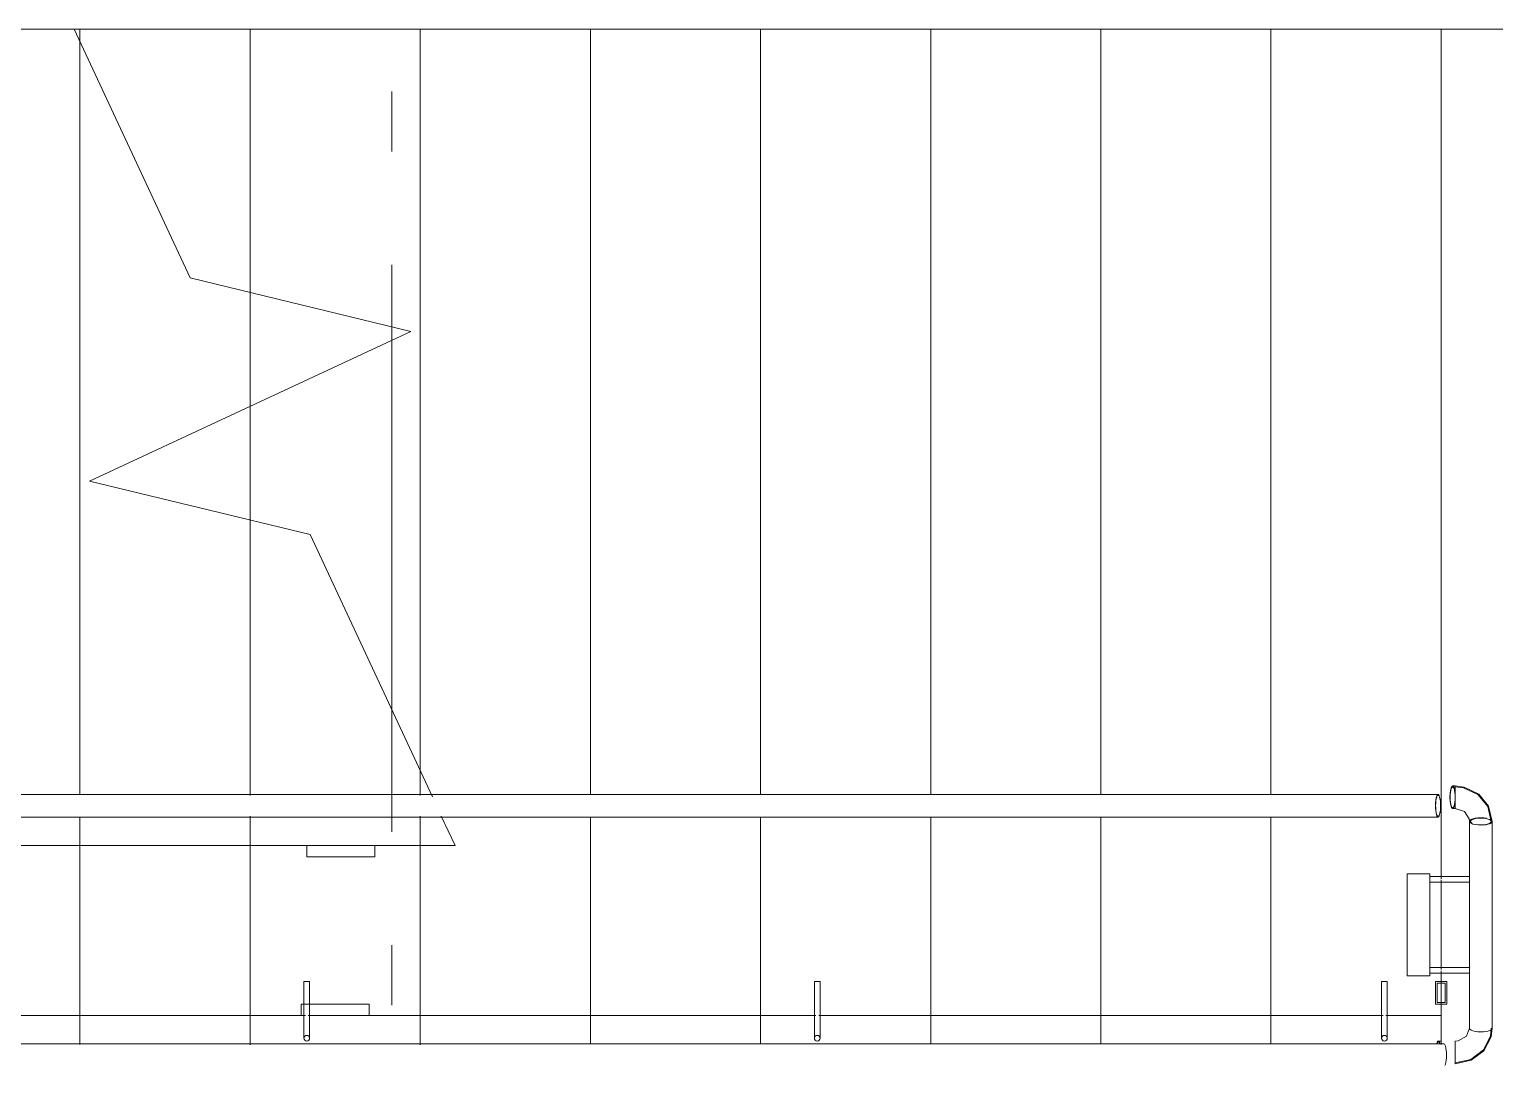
# Model space of a CAD drawing. Header units: millimetres. Extents: x -537608 to 253996, y -217170 to 186033.
# Drawn here: x -364601 to -362017, y -54587 to -52761 of the extents above; entities that cross this region are included whole.
import ezdxf

# ---------------------------------------------------------------- set-up
doc = ezdxf.new("R2010")
doc.units = ezdxf.units.MM
doc.layers.add('PDF _Геометрия', color=7, linetype='Continuous')

msp = doc.modelspace()

# ---------------------------------------------------------------- linework, layer by layer
at = {"layer": 'PDF _Геометрия', "lineweight": 9}
for p, q in [((-366046.3713, -52760.6694), (-361841.3757, -52760.6694)), ((-362093.5728, -54100.4272), (-362094.3651, -54103.3853)), ((-362092.6428, -54098.3517), (-362093.5728, -54100.4272)), ((-362091.6179, -54097.2838), (-362092.6428, -54098.3517)), ((-362091.0926, -54097.1504), (-362091.6179, -54097.2838)), ((-362086.3733, -54095.6519), (-362091.0926, -54095.6519)), ((-362090.5673, -54097.2838), (-362091.0926, -54097.1504)), ((-362089.5425, -54098.3517), (-362090.5673, -54097.2838)), ((-362088.6124, -54100.4272), (-362089.5425, -54098.3517)), ((-362087.8201, -54103.3853), (-362088.6124, -54100.4272)), ((-362070.519, -54097.5379), (-362086.3733, -54095.6519)), ((-362086.3733, -54095.695), (-362086.3733, -54095.6519)), ((-362086.3733, -54095.6519), (-362086.3733, -54096.0308)), ((-362086.3733, -54096.3323), (-362086.3733, -54095.6519)), ((-362086.3733, -54095.6519), (-362086.3733, -54096.3323)), ((-362086.3733, -54096.7198), (-362086.3733, -54095.695)), ((-362086.3733, -54096.0308), (-362086.3733, -54097.7059)), ((-362086.3733, -54098.3302), (-362086.3733, -54096.3323)), ((-362086.3733, -54096.3323), (-362086.3733, -54098.3302)), ((-362086.3733, -54098.6273), (-362086.3733, -54096.7198)), ((-362071.8624, -54098.7651), (-362086.3733, -54097.1504)), ((-362086.3733, -54097.5035), (-362086.3733, -54097.1504)), ((-362086.3733, -54097.1504), (-362086.3733, -54097.1935)), ((-362086.3733, -54097.7834), (-362086.3733, -54097.1504)), ((-362086.3733, -54097.1504), (-362086.3733, -54097.7834)), ((-362086.3733, -54097.1935), (-362086.3733, -54098.1364)), ((-362086.3733, -54099.0536), (-362086.3733, -54097.5035)), ((-362086.3733, -54097.7059), (-362086.3733, -54100.6038)), ((-362086.3733, -54099.6306), (-362086.3733, -54097.7834)), ((-362086.3733, -54097.7834), (-362086.3733, -54099.6306)), ((-362086.3733, -54098.1364), (-362086.3733, -54100.2765)), ((-362086.3733, -54101.508), (-362086.3733, -54098.3302)), ((-362086.3733, -54098.3302), (-362086.3733, -54101.508)), ((-362086.3733, -54101.3917), (-362086.3733, -54098.6273)), ((-362086.3733, -54101.7319), (-362086.3733, -54099.0536)), ((-362086.3733, -54102.5716), (-362086.3733, -54099.6306)), ((-362086.3733, -54099.6306), (-362086.3733, -54102.5716)), ((-362086.3733, -54100.2765), (-362086.3733, -54103.4672)), ((-362086.3733, -54100.6038), (-362086.3733, -54104.5264)), ((-362086.3733, -54104.8666), (-362086.3733, -54101.3917)), ((-362086.3733, -54105.6503), (-362086.3733, -54101.508)), ((-362086.3733, -54101.508), (-362086.3733, -54105.6503)), ((-362086.3733, -54105.3574), (-362086.3733, -54101.7319)), ((-362046.5609, -54110.6451), (-362071.8624, -54098.7651)), ((-362045.0883, -54109.8915), (-362070.519, -54097.5379)), ((-362116.6525, -54110.671), (-366006.0939, -54110.671)), ((-362120.8895, -54126.2411), (-362121.0187, -54130.6676)), ((-362120.5192, -54122.073), (-362120.8895, -54126.2411)), ((-362119.9164, -54118.4001), (-362120.5192, -54122.073)), ((-362119.1327, -54115.4462), (-362119.9164, -54118.4001)), ((-362117.1778, -54112.3029), (-362118.2026, -54113.3708)), ((-362116.6525, -54112.1694), (-362117.1778, -54112.3029)), ((-362116.1272, -54112.3029), (-362116.6525, -54112.1694)), ((-362115.1024, -54113.3708), (-362116.1272, -54112.3029)), ((-362114.1723, -54115.4462), (-362115.1024, -54113.3708)), ((-362113.38, -54118.4001), (-362114.1723, -54115.4462)), ((-362112.7858, -54122.073), (-362113.38, -54118.4001)), ((-362112.9581, -54118.1977), (-362112.3983, -54121.9912)), ((-362112.4069, -54126.2411), (-362112.7858, -54122.073)), ((-362112.2863, -54130.6676), (-362112.4069, -54126.2411)), ((-362112.3983, -54121.9912), (-362112.0452, -54126.2196)), ((-362112.0452, -54126.2196), (-362111.9332, -54130.6676)), ((-362095.3297, -54111.2221), (-362095.4588, -54115.6529)), ((-362095.4588, -54115.6529), (-362095.3297, -54120.0794)), ((-362094.9594, -54107.054), (-362095.3297, -54111.2221)), ((-362095.3297, -54120.0794), (-362094.9594, -54124.2475)), ((-362094.3651, -54103.3853), (-362094.9594, -54107.054)), ((-362094.9594, -54124.2475), (-362094.3651, -54127.9204)), ((-362094.3651, -54127.9204), (-362093.5728, -54130.8743)), ((-362088.6124, -54130.8743), (-362087.8201, -54127.9204)), ((-362087.2259, -54107.054), (-362087.8201, -54103.3853)), ((-362087.8201, -54127.9204), (-362087.2259, -54124.2475)), ((-362086.8556, -54111.2221), (-362087.2259, -54107.054)), ((-362087.2259, -54124.2475), (-362086.8556, -54120.0794)), ((-362086.7264, -54115.6529), (-362086.8556, -54111.2221)), ((-362086.8556, -54120.0794), (-362086.7264, -54115.6529)), ((-362086.3733, -54106.3995), (-362086.3733, -54102.5716)), ((-362086.3733, -54102.5716), (-362086.3733, -54106.3995)), ((-362086.3733, -54103.4672), (-362086.3733, -54107.4846)), ((-362086.3733, -54104.5264), (-362086.3733, -54109.207)), ((-362086.3733, -54108.884), (-362086.3733, -54104.8666)), ((-362086.3733, -54109.6892), (-362086.3733, -54105.3574)), ((-362086.3733, -54110.4729), (-362086.3733, -54105.6503)), ((-362086.3733, -54105.6503), (-362086.3733, -54110.4729)), ((-362086.3733, -54110.8647), (-362086.3733, -54106.3995)), ((-362086.3733, -54106.3995), (-362086.3733, -54110.8647)), ((-362086.3733, -54107.4846), (-362086.3733, -54112.0574)), ((-362086.3733, -54113.2416), (-362086.3733, -54108.884)), ((-362086.3733, -54109.207), (-362086.3733, -54113.5817)), ((-362086.3733, -54114.4257), (-362086.3733, -54109.6892)), ((-362086.3733, -54115.6529), (-362086.3733, -54110.4729)), ((-362086.3733, -54110.4729), (-362086.3733, -54115.6529)), ((-362086.3733, -54115.6529), (-362086.3733, -54110.8647)), ((-362086.3733, -54110.8647), (-362086.3733, -54115.6529)), ((-362086.3733, -54112.0574), (-362086.3733, -54116.8757)), ((-362086.3733, -54117.7197), (-362086.3733, -54113.2416)), ((-362086.3733, -54113.5817), (-362086.3733, -54118.0599)), ((-362086.3733, -54119.244), (-362086.3733, -54114.4257)), ((-362086.3733, -54115.6529), (-362086.3733, -54120.8286)), ((-362086.3733, -54120.8286), (-362086.3733, -54115.6529)), ((-362086.3733, -54115.6529), (-362086.3733, -54120.441)), ((-362086.3733, -54120.441), (-362086.3733, -54115.6529)), ((-362086.3733, -54116.8757), (-362086.3733, -54121.6123)), ((-362086.3733, -54122.0945), (-362086.3733, -54117.7197)), ((-362086.3733, -54118.0599), (-362086.3733, -54122.4175)), ((-362086.3733, -54123.8169), (-362086.3733, -54119.244)), ((-362086.3733, -54120.441), (-362086.3733, -54124.902)), ((-362086.3733, -54124.902), (-362086.3733, -54120.441)), ((-362086.3733, -54120.8286), (-362086.3733, -54125.6512)), ((-362086.3733, -54125.6512), (-362086.3733, -54120.8286)), ((-362086.3733, -54121.6123), (-362086.3733, -54125.944)), ((-362086.3733, -54126.775), (-362086.3733, -54122.0945)), ((-362086.3733, -54122.4175), (-362086.3733, -54126.4348)), ((-362086.3733, -54127.8386), (-362086.3733, -54123.8169)), ((-362086.3733, -54124.902), (-362086.3733, -54128.7342)), ((-362086.3733, -54128.7342), (-362086.3733, -54124.902)), ((-362086.3733, -54125.6512), (-362086.3733, -54129.7935)), ((-362086.3733, -54129.7935), (-362086.3733, -54125.6512)), ((-362086.3733, -54125.944), (-362086.3733, -54129.5696)), ((-362086.3733, -54126.4348), (-362086.3733, -54129.9098)), ((-362086.3733, -54130.6977), (-362086.3733, -54126.775)), ((-362086.3733, -54131.025), (-362086.3733, -54127.8386)), ((-362029.122, -54131.8172), (-362046.5609, -54110.6451)), ((-362027.6235, -54131.4641), (-362045.0883, -54109.8915)), ((-366006.0939, -54150.6685), (-362116.6525, -54150.6685)), ((-362121.2512, -54135.1199), (-362121.3718, -54130.6676)), ((-362120.9067, -54139.3483), (-362121.2512, -54135.1199)), ((-362121.0187, -54130.6676), (-362120.8895, -54135.0984)), ((-362120.3384, -54143.1375), (-362120.9067, -54139.3483)), ((-362120.8895, -54135.0984), (-362120.5192, -54139.2665)), ((-362120.5192, -54139.2665), (-362119.9164, -54142.9394)), ((-362119.5978, -54146.3067), (-362120.3384, -54143.1375)), ((-362119.9164, -54142.9394), (-362119.1327, -54145.8933)), ((-362118.7021, -54148.6878), (-362119.5978, -54146.3067)), ((-362117.7031, -54150.169), (-362118.7021, -54148.6878)), ((-362118.2026, -54147.9687), (-362117.1778, -54149.0366)), ((-362116.6525, -54150.6685), (-362117.7031, -54150.169)), ((-362117.1778, -54149.0366), (-362116.6525, -54149.1701)), ((-362116.6525, -54149.1701), (-362116.1272, -54149.0366)), ((-362115.6019, -54150.169), (-362116.6525, -54150.6685)), ((-362116.1272, -54149.0366), (-362115.1024, -54147.9687)), ((-362114.6029, -54148.6878), (-362115.6019, -54150.169)), ((-362115.1024, -54147.9687), (-362114.1723, -54145.8933)), ((-362114.1723, -54145.8933), (-362113.38, -54142.9394)), ((-362113.38, -54142.9394), (-362112.7858, -54139.2665)), ((-362112.3983, -54139.3483), (-362112.9581, -54143.1375)), ((-362112.7858, -54139.2665), (-362112.4069, -54135.0984)), ((-362112.4069, -54135.0984), (-362112.2863, -54130.6676)), ((-362112.0452, -54135.1199), (-362112.3983, -54139.3483)), ((-362111.9332, -54130.6676), (-362112.0452, -54135.1199)), ((-362093.5728, -54130.8743), (-362092.6428, -54132.9497)), ((-362092.6428, -54132.9497), (-362091.6179, -54134.0176)), ((-362091.6179, -54134.0176), (-362091.0926, -54134.151)), ((-362091.0926, -54134.151), (-362090.5673, -54134.0176)), ((-362091.0926, -54135.6495), (-362086.3733, -54135.6495)), ((-362090.5673, -54134.0176), (-362089.5425, -54132.9497)), ((-362089.5425, -54132.9497), (-362088.6124, -54130.8743)), ((-362086.3733, -54128.7342), (-362086.3733, -54131.6708)), ((-362086.3733, -54131.6708), (-362086.3733, -54128.7342)), ((-362086.3733, -54129.5696), (-362086.3733, -54132.2522)), ((-362086.3733, -54129.7935), (-362086.3733, -54132.9713)), ((-362086.3733, -54132.9713), (-362086.3733, -54129.7935)), ((-362086.3733, -54129.9098), (-362086.3733, -54132.6741)), ((-362086.3733, -54133.5956), (-362086.3733, -54130.6977)), ((-362086.3733, -54133.165), (-362086.3733, -54131.025)), ((-362086.3733, -54131.6708), (-362086.3733, -54133.5224)), ((-362086.3733, -54133.5224), (-362086.3733, -54131.6708)), ((-362086.3733, -54132.2522), (-362086.3733, -54133.798)), ((-362086.3733, -54132.6741), (-362086.3733, -54134.586)), ((-362086.3733, -54132.9713), (-362086.3733, -54134.9692)), ((-362086.3733, -54134.9692), (-362086.3733, -54132.9713)), ((-362086.3733, -54134.1123), (-362086.3733, -54133.165)), ((-362086.3733, -54133.5224), (-362086.3733, -54134.151)), ((-362086.3733, -54134.151), (-362086.3733, -54133.5224)), ((-362086.3733, -54135.2706), (-362086.3733, -54133.5956)), ((-362086.3733, -54133.798), (-362086.3733, -54134.151)), ((-362086.3733, -54134.151), (-362086.3733, -54134.1123)), ((-362086.3733, -54134.586), (-362086.3733, -54135.6064)), ((-362086.3733, -54134.9692), (-362086.3733, -54135.6495)), ((-362086.3733, -54135.6495), (-362086.3733, -54134.9692)), ((-362086.3733, -54135.6495), (-362086.3733, -54135.2706)), ((-362086.3733, -54135.6064), (-362086.3733, -54135.6495)), ((-362086.3733, -54135.6495), (-362070.4674, -54140.8252)), ((-362070.4674, -54140.8252), (-362061.8986, -54153.6482)), ((-362061.8986, -54153.6482), (-362061.3732, -54158.2512)), ((-362057.3946, -54155.2673), (-362054.4494, -54154.0358)), ((-362053.8465, -54153.2133), (-362057.0071, -54154.2295)), ((-362054.4494, -54154.0358), (-362050.6257, -54153.0884)), ((-362050.0487, -54152.4426), (-362053.8465, -54153.2133)), ((-362051.3749, -54152.6665), (-362046.5523, -54152.0249)), ((-362050.6257, -54153.0884), (-362046.1562, -54152.4899)), ((-362045.8289, -54151.9689), (-362050.0487, -54152.4426)), ((-362046.5523, -54152.0249), (-362041.368, -54151.8053)), ((-362046.1562, -54152.4899), (-362041.368, -54152.2876)), ((-362041.368, -54151.8053), (-362045.8289, -54151.9689)), ((-362041.368, -54151.8053), (-362036.1923, -54152.0249)), ((-362036.1923, -54152.0249), (-362041.368, -54151.8053)), ((-362041.368, -54152.2876), (-362036.5798, -54152.4899)), ((-362036.5798, -54152.4899), (-362032.1189, -54153.0884)), ((-362036.1923, -54152.0249), (-362031.3696, -54152.6665)), ((-362031.3696, -54152.6665), (-362036.1923, -54152.0249)), ((-362032.1189, -54153.0884), (-362028.2866, -54154.0358)), ((-362022.8698, -54158.2512), (-362029.122, -54131.8172)), ((-362028.2866, -54154.0358), (-362025.35, -54155.2673)), ((-362021.3714, -54158.2512), (-362027.6235, -54131.4641)), ((-362061.3732, -54158.2512), (-362060.6929, -54156.5806)), ((-362060.8737, -54156.813), (-362061.3732, -54158.2512)), ((-362061.3732, -54158.2512), (-362061.3732, -54523.1425)), ((-362061.3732, -54158.2512), (-362060.6929, -54159.9176)), ((-362060.6929, -54159.9176), (-362061.3732, -54158.2512)), ((-362059.3925, -54155.4524), (-362060.8737, -54156.813)), ((-362060.6929, -54156.5806), (-362058.6949, -54155.0261)), ((-362060.6929, -54159.9176), (-362058.6949, -54161.472)), ((-362058.6949, -54161.472), (-362060.6929, -54159.9176)), ((-362059.8748, -54158.2512), (-362059.2375, -54156.7054)), ((-362059.2375, -54159.7928), (-362059.8748, -54158.2512)), ((-362057.0071, -54154.2295), (-362059.3925, -54155.4524)), ((-362059.2375, -54156.7054), (-362057.3946, -54155.2673)), ((-362057.3946, -54161.231), (-362059.2375, -54159.7928)), ((-362058.6949, -54161.472), (-362055.5172, -54162.8069)), ((-362055.5172, -54162.8069), (-362058.6949, -54161.472)), ((-362055.5172, -54162.8069), (-362051.3749, -54163.8317)), ((-362051.3749, -54163.8317), (-362055.5172, -54162.8069)), ((-362051.3749, -54163.8317), (-362046.5523, -54164.4776)), ((-362046.5523, -54164.4776), (-362051.3749, -54163.8317)), ((-362046.1562, -54164.0082), (-362050.6257, -54163.414)), ((-362050.6257, -54163.414), (-362046.1562, -54164.0082)), ((-362046.5523, -54164.4776), (-362041.368, -54164.6972)), ((-362041.368, -54164.6972), (-362046.5523, -54164.4776)), ((-362041.368, -54164.2106), (-362046.1562, -54164.0082)), ((-362046.1562, -54164.0082), (-362041.368, -54164.2106)), ((-362036.5798, -54164.0082), (-362041.368, -54164.2106)), ((-362041.368, -54164.2106), (-362036.5798, -54164.0082)), ((-362041.368, -54164.6972), (-362036.9157, -54164.5335)), ((-362036.9157, -54164.5335), (-362032.6959, -54164.0556)), ((-362032.1189, -54163.414), (-362036.5798, -54164.0082)), ((-362036.5798, -54164.0082), (-362032.1189, -54163.414)), ((-362032.6959, -54164.0556), (-362028.8981, -54163.2891)), ((-362028.2866, -54162.4667), (-362032.1189, -54163.414)), ((-362032.1189, -54163.414), (-362028.2866, -54162.4667)), ((-362028.8981, -54163.2891), (-362025.7375, -54162.2686)), ((-362025.35, -54161.231), (-362028.2866, -54162.4667)), ((-362028.2866, -54162.4667), (-362025.35, -54161.231)), ((-362025.7375, -54162.2686), (-362023.3521, -54161.0458)), ((-362025.35, -54155.2673), (-362023.4985, -54156.7054)), ((-362023.4985, -54159.7928), (-362025.35, -54161.231)), ((-362025.35, -54161.231), (-362023.4985, -54159.7928)), ((-362022.0517, -54156.5806), (-362024.0497, -54155.0261)), ((-362024.0497, -54155.0261), (-362022.0517, -54156.5806)), ((-362023.4985, -54156.7054), (-362022.8698, -54158.2512)), ((-362022.8698, -54158.2512), (-362023.4985, -54159.7928)), ((-362023.4985, -54159.7928), (-362022.8698, -54158.2512)), ((-362023.3521, -54161.0458), (-362021.8709, -54159.6851)), ((-362021.3714, -54158.2512), (-362022.0517, -54156.5806)), ((-362022.0517, -54156.5806), (-362021.3714, -54158.2512)), ((-362021.8709, -54159.6851), (-362021.3714, -54158.2512)), ((-362021.3714, -54523.1425), (-362021.3714, -54158.2512)), ((-364111.3734, -54200.6688), (-364111.3734, -54220.6697)), ((-363991.3763, -54220.6697), (-363991.3763, -54200.6688)), ((-364111.3734, -54220.6697), (-363991.3763, -54220.6697)), ((-362171.372, -54430.6947), (-362171.372, -54250.6948)), ((-362171.372, -54250.6948), (-362131.3701, -54250.6948)), ((-362131.3701, -54250.6948), (-362131.3701, -54430.6947)), ((-362066.3681, -54255.694), (-362131.3701, -54255.694)), ((-362062.243, -54255.694), (-362066.3681, -54255.694)), ((-362131.3701, -54265.6965), (-362066.3681, -54265.6965)), ((-362066.3681, -54265.6965), (-362062.8372, -54265.6965)), ((-362062.8372, -54265.6965), (-362062.243, -54265.6965)), ((-362131.3701, -54430.6947), (-362171.372, -54430.6947)), ((-362066.3681, -54415.6972), (-362131.3701, -54415.6972)), ((-362131.3701, -54425.6956), (-362066.3681, -54425.6956)), ((-362062.243, -54415.6972), (-362066.3681, -54415.6972)), ((-362066.3681, -54425.6956), (-362062.8372, -54425.6956)), ((-362062.8372, -54425.6956), (-362062.243, -54425.6956)), ((-364116.3683, -54515.6675), (-364116.3683, -54440.6715)), ((-364116.3683, -54440.6715), (-364116.3683, -54515.6675)), ((-364116.2046, -54440.6715), (-364116.3683, -54440.6715)), ((-364116.3683, -54440.6715), (-364116.2046, -54440.6715)), ((-364116.2046, -54440.6715), (-364116.3683, -54440.6715)), ((-364116.3683, -54440.6715), (-364116.2046, -54440.6715)), ((-364115.7051, -54440.6715), (-364116.2046, -54440.6715)), ((-364116.2046, -54440.6715), (-364115.7051, -54440.6715)), ((-364115.7051, -54440.6715), (-364116.2046, -54440.6715)), ((-364116.2046, -54440.6715), (-364115.7051, -54440.6715)), ((-364114.9043, -54440.6715), (-364115.7051, -54440.6715)), ((-364115.7051, -54440.6715), (-364114.9043, -54440.6715)), ((-364114.9043, -54440.6715), (-364115.7051, -54440.6715)), ((-364115.7051, -54440.6715), (-364114.9043, -54440.6715)), ((-364114.9043, -54440.6715), (-364113.8708, -54440.6715)), ((-364113.8708, -54440.6715), (-364112.6651, -54440.6715)), ((-364112.6651, -54440.6715), (-364111.3734, -54440.6715)), ((-364111.3734, -54440.6715), (-364110.0816, -54440.6715)), ((-364110.0816, -54440.6715), (-364108.8759, -54440.6715)), ((-364108.8759, -54440.6715), (-364107.8339, -54440.6715)), ((-364107.8339, -54440.6715), (-364107.0417, -54440.6715)), ((-364107.0417, -54440.6715), (-364107.8339, -54440.6715)), ((-364107.8339, -54440.6715), (-364107.0417, -54440.6715)), ((-364107.0417, -54440.6715), (-364107.8339, -54440.6715)), ((-364107.0417, -54440.6715), (-364106.5421, -54440.6715)), ((-364106.5421, -54440.6715), (-364107.0417, -54440.6715)), ((-364107.0417, -54440.6715), (-364106.5421, -54440.6715)), ((-364106.5421, -54440.6715), (-364107.0417, -54440.6715)), ((-364106.5421, -54440.6715), (-364106.3699, -54440.6715)), ((-364106.3699, -54440.6715), (-364106.5421, -54440.6715)), ((-364106.5421, -54440.6715), (-364106.3699, -54440.6715)), ((-364106.3699, -54440.6715), (-364106.5421, -54440.6715)), ((-364106.3699, -54515.6675), (-364106.3699, -54440.6715)), ((-364106.3699, -54440.6715), (-364106.3699, -54515.6675)), ((-363216.3731, -54515.6675), (-363216.3731, -54440.6715)), ((-363216.3731, -54440.6715), (-363216.3731, -54515.6675)), ((-363216.2008, -54440.6715), (-363216.3731, -54440.6715)), ((-363216.3731, -54440.6715), (-363216.2008, -54440.6715)), ((-363216.2008, -54440.6715), (-363216.3731, -54440.6715)), ((-363216.3731, -54440.6715), (-363216.2008, -54440.6715)), ((-363215.7013, -54440.6715), (-363216.2008, -54440.6715)), ((-363216.2008, -54440.6715), (-363215.7013, -54440.6715)), ((-363215.7013, -54440.6715), (-363216.2008, -54440.6715)), ((-363216.2008, -54440.6715), (-363215.7013, -54440.6715)), ((-363214.909, -54440.6715), (-363215.7013, -54440.6715)), ((-363215.7013, -54440.6715), (-363214.909, -54440.6715)), ((-363214.909, -54440.6715), (-363215.7013, -54440.6715)), ((-363215.7013, -54440.6715), (-363214.909, -54440.6715)), ((-363214.909, -54440.6715), (-363213.8756, -54440.6715)), ((-363213.8756, -54440.6715), (-363212.6699, -54440.6715)), ((-363212.6699, -54440.6715), (-363211.3696, -54440.6715)), ((-363211.3696, -54440.6715), (-363210.0778, -54440.6715)), ((-363210.0778, -54440.6715), (-363208.8721, -54440.6715)), ((-363208.8721, -54440.6715), (-363207.8387, -54440.6715)), ((-363207.8387, -54440.6715), (-363207.0464, -54440.6715)), ((-363207.0464, -54440.6715), (-363207.8387, -54440.6715)), ((-363207.8387, -54440.6715), (-363207.0464, -54440.6715)), ((-363207.0464, -54440.6715), (-363207.8387, -54440.6715)), ((-363207.0464, -54440.6715), (-363206.5469, -54440.6715)), ((-363206.5469, -54440.6715), (-363207.0464, -54440.6715)), ((-363207.0464, -54440.6715), (-363206.5469, -54440.6715)), ((-363206.5469, -54440.6715), (-363207.0464, -54440.6715)), ((-363206.5469, -54440.6715), (-363206.3747, -54440.6715)), ((-363206.3747, -54440.6715), (-363206.5469, -54440.6715)), ((-363206.5469, -54440.6715), (-363206.3747, -54440.6715)), ((-363206.3747, -54440.6715), (-363206.5469, -54440.6715)), ((-363206.3747, -54515.6675), (-363206.3747, -54440.6715)), ((-363206.3747, -54440.6715), (-363206.3747, -54515.6675)), ((-362216.3688, -54440.6715), (-362216.3688, -54515.6675)), ((-362216.2051, -54440.6715), (-362216.3688, -54440.6715)), ((-362216.3688, -54440.6715), (-362216.2051, -54440.6715)), ((-362215.7056, -54440.6715), (-362216.2051, -54440.6715)), ((-362216.2051, -54440.6715), (-362215.7056, -54440.6715)), ((-362214.9047, -54440.6715), (-362215.7056, -54440.6715)), ((-362215.7056, -54440.6715), (-362214.9047, -54440.6715)), ((-362214.9047, -54440.6715), (-362213.8713, -54440.6715)), ((-362213.8713, -54440.6715), (-362212.6657, -54440.6715)), ((-362212.6657, -54440.6715), (-362211.3739, -54440.6715)), ((-362211.3739, -54440.6715), (-362210.0822, -54440.6715)), ((-362210.0822, -54440.6715), (-362208.8679, -54440.6715)), ((-362208.8679, -54440.6715), (-362207.8344, -54440.6715)), ((-362207.8344, -54440.6715), (-362207.0422, -54440.6715)), ((-362207.0422, -54440.6715), (-362207.8344, -54440.6715)), ((-362207.0422, -54440.6715), (-362206.5427, -54440.6715)), ((-362206.5427, -54440.6715), (-362207.0422, -54440.6715)), ((-362206.5427, -54440.6715), (-362206.3704, -54440.6715)), ((-362206.3704, -54440.6715), (-362206.5427, -54440.6715)), ((-362206.3704, -54515.6675), (-362206.3704, -54440.6715)), ((-362121.3718, -54440.6715), (-362116.6525, -54440.6715)), ((-364001.3747, -54480.6691), (-364121.3718, -54480.6691)), ((-364121.3718, -54480.6691), (-364121.3718, -54500.67)), ((-364001.3747, -54500.67), (-364001.3747, -54480.6691)), ((-362116.6525, -54480.6691), (-362121.3718, -54480.6691)), ((-364116.3683, -54515.6675), (-364116.3683, -54519.2026)), ((-364116.3683, -54519.2026), (-364116.3683, -54515.6675)), ((-364106.3699, -54532.0515), (-364106.3699, -54515.6675)), ((-364106.3699, -54515.6675), (-364106.3699, -54532.0515)), ((-363216.3731, -54515.6675), (-363216.3731, -54519.2026)), ((-363216.3731, -54519.2026), (-363216.3731, -54515.6675)), ((-363206.3747, -54532.0515), (-363206.3747, -54515.6675)), ((-363206.3747, -54515.6675), (-363206.3747, -54532.0515)), ((-362216.3688, -54515.6675), (-362216.3688, -54519.2026)), ((-362206.3704, -54532.0515), (-362206.3704, -54515.6675)), ((-364116.3683, -54519.2026), (-364116.3683, -54534.5576)), ((-364116.3683, -54534.5576), (-364116.3683, -54519.2026)), ((-364116.3683, -54534.5576), (-364116.3683, -54540.6676)), ((-364116.3683, -54540.6676), (-364116.3683, -54534.5576)), ((-364106.3699, -54540.4178), (-364106.3699, -54532.0515)), ((-364106.3699, -54532.0515), (-364106.3699, -54540.4178)), ((-364106.3699, -54540.6676), (-364106.3699, -54540.4178)), ((-364106.3699, -54540.4178), (-364106.3699, -54540.6676)), ((-363216.3731, -54519.2026), (-363216.3731, -54534.5576)), ((-363216.3731, -54534.5576), (-363216.3731, -54519.2026)), ((-363216.3731, -54534.5576), (-363216.3731, -54540.6676)), ((-363216.3731, -54540.6676), (-363216.3731, -54534.5576)), ((-363206.3747, -54540.4178), (-363206.3747, -54532.0515)), ((-363206.3747, -54532.0515), (-363206.3747, -54540.4178)), ((-363206.3747, -54540.6676), (-363206.3747, -54540.4178)), ((-363206.3747, -54540.4178), (-363206.3747, -54540.6676)), ((-362216.3688, -54519.2026), (-362216.3688, -54534.5576)), ((-362216.3688, -54534.5576), (-362216.3688, -54540.6676)), ((-362206.3704, -54540.4178), (-362206.3704, -54532.0515)), ((-362206.3704, -54540.6676), (-362206.3704, -54540.4178)), ((-362066.8676, -54537.2617), (-362081.1116, -54545.2319)), ((-362061.3732, -54523.1425), (-362066.8676, -54537.2617)), ((-362061.3732, -54523.1425), (-362060.6929, -54524.809)), ((-362060.6929, -54524.809), (-362061.3732, -54523.1425)), ((-362060.6929, -54524.809), (-362058.6949, -54526.3634)), ((-362058.6949, -54526.3634), (-362060.6929, -54524.809)), ((-362058.6949, -54526.3634), (-362055.5172, -54527.6982)), ((-362055.5172, -54527.6982), (-362058.6949, -54526.3634)), ((-362055.5172, -54527.6982), (-362051.3749, -54528.723)), ((-362051.3749, -54528.723), (-362055.5172, -54527.6982)), ((-362051.3749, -54528.723), (-362046.5523, -54529.3646)), ((-362046.5523, -54529.3646), (-362051.3749, -54528.723)), ((-362046.5523, -54529.3646), (-362041.368, -54529.5842)), ((-362041.368, -54529.5842), (-362046.5523, -54529.3646)), ((-362041.368, -54529.5842), (-362036.9157, -54529.4249)), ((-362036.9157, -54529.4249), (-362032.6959, -54528.9469)), ((-362036.8468, -54561.3834), (-362024.5491, -54537.0808)), ((-362036.0976, -54562.8301), (-362023.3263, -54538.3812)), ((-362032.6959, -54528.9469), (-362028.8981, -54528.1805)), ((-362028.8981, -54528.1805), (-362025.7375, -54527.16)), ((-362025.7375, -54527.16), (-362023.3521, -54525.9371)), ((-362024.5491, -54537.0808), (-362022.8698, -54523.1425)), ((-362023.3521, -54525.9371), (-362021.8709, -54524.5764)), ((-362023.3263, -54538.3812), (-362021.3714, -54523.1425)), ((-362021.8709, -54524.5764), (-362021.3714, -54523.1425)), ((-362106.6542, -54550.6702), (-365996.0955, -54550.6702)), ((-362118.151, -54547.7207), (-362119.0466, -54550.1019)), ((-362118.5815, -54550.5152), (-362117.6515, -54548.4441)), ((-362117.152, -54546.2438), (-362118.151, -54547.7207)), ((-362117.6515, -54548.4441), (-362116.6266, -54547.3762)), ((-362116.1013, -54545.74), (-362117.152, -54546.2438)), ((-362116.6266, -54547.3762), (-362116.1013, -54547.2384)), ((-362111.3821, -54545.74), (-362116.1013, -54545.74)), ((-362115.0507, -54546.2438), (-362116.1013, -54545.74)), ((-362116.1013, -54547.2384), (-362115.576, -54547.3762)), ((-362115.576, -54547.3762), (-362114.5513, -54548.4441)), ((-362114.0517, -54547.7207), (-362115.0507, -54546.2438)), ((-362114.5513, -54548.4441), (-362113.6212, -54550.5152)), ((-362113.1561, -54550.1019), (-362114.0517, -54547.7207)), ((-362111.3821, -54546.4203), (-362111.3821, -54545.74)), ((-362111.3821, -54545.74), (-362111.3821, -54546.2438)), ((-362111.3821, -54546.2438), (-362111.3821, -54547.7207)), ((-362111.3821, -54548.4183), (-362111.3821, -54546.4203)), ((-362111.3821, -54547.8714), (-362111.3821, -54547.2384)), ((-362111.3821, -54547.2384), (-362111.3821, -54547.8714)), ((-362111.3821, -54547.7207), (-362111.3821, -54550.1062)), ((-362111.3821, -54549.7186), (-362111.3821, -54547.8714)), ((-362111.3821, -54547.8714), (-362111.3821, -54549.7186)), ((-362111.3821, -54551.596), (-362111.3821, -54548.4183)), ((-362105.6035, -54551.1697), (-362106.6542, -54550.6702)), ((-362104.6046, -54552.6509), (-362105.6035, -54551.1697)), ((-362103.7089, -54555.0321), (-362104.6046, -54552.6509)), ((-362102.9597, -54558.2013), (-362103.7089, -54555.0321)), ((-362102.3999, -54561.9905), (-362102.9597, -54558.2013)), ((-362102.0468, -54566.2189), (-362102.3999, -54561.9905)), ((-362101.9263, -54570.6712), (-362102.0468, -54566.2189)), ((-362081.1116, -54545.2319), (-362086.3733, -54545.74)), ((-362086.3733, -54545.783), (-362086.3733, -54545.74)), ((-362086.3733, -54545.74), (-362086.3733, -54546.1232)), ((-362086.3733, -54546.8079), (-362086.3733, -54545.783)), ((-362086.3733, -54546.1232), (-362086.3733, -54547.7939)), ((-362086.3733, -54548.7196), (-362086.3733, -54546.8079)), ((-362086.3733, -54547.5915), (-362086.3733, -54547.2427)), ((-362086.3733, -54547.2427), (-362086.3733, -54547.2815)), ((-362086.3733, -54547.2815), (-362086.3733, -54548.2288)), ((-362086.3733, -54549.1417), (-362086.3733, -54547.5915)), ((-362086.3733, -54547.7939), (-362086.3733, -54550.6917)), ((-362086.3733, -54548.2288), (-362086.3733, -54550.3688)), ((-362086.3733, -54551.4798), (-362086.3733, -54548.7196)), ((-362086.3733, -54551.8199), (-362086.3733, -54549.1417)), ((-362086.3733, -54550.3688), (-362086.3733, -54553.5552)), ((-362086.3733, -54550.6917), (-362086.3733, -54554.6144)), ((-362086.3733, -54554.9589), (-362086.3733, -54551.4798)), ((-362086.3733, -54555.4498), (-362086.3733, -54551.8199)), ((-362086.3733, -54553.5552), (-362086.3733, -54557.5726)), ((-362086.3733, -54554.6144), (-362086.3733, -54559.295)), ((-362086.3733, -54558.972), (-362086.3733, -54554.9589)), ((-362086.3733, -54559.7773), (-362086.3733, -54555.4498)), ((-362086.3733, -54557.5726), (-362086.3733, -54562.1455)), ((-362086.3733, -54563.3296), (-362086.3733, -54558.972)), ((-362086.3733, -54559.295), (-362086.3733, -54563.6741)), ((-362086.3733, -54564.5137), (-362086.3733, -54559.7773)), ((-362086.3733, -54562.1455), (-362086.3733, -54566.9681)), ((-362086.3733, -54567.8078), (-362086.3733, -54563.3296)), ((-362086.3733, -54563.6741), (-362086.3733, -54568.1522)), ((-362086.3733, -54569.3321), (-362086.3733, -54564.5137)), ((-362086.3733, -54566.9681), (-362086.3733, -54571.7003)), ((-362058.8328, -54578.1979), (-362036.8468, -54561.3834)), ((-362058.4883, -54579.6921), (-362036.0976, -54562.8301)), ((-362104.6046, -54588.6871), (-362103.7089, -54586.3059)), ((-362103.7089, -54586.3059), (-362102.9597, -54583.1411)), ((-362102.9597, -54583.1411), (-362102.3999, -54579.3476)), ((-362102.3999, -54579.3476), (-362102.0468, -54575.1192)), ((-362102.0468, -54575.1192), (-362101.9263, -54570.6712)), ((-362086.3733, -54572.1869), (-362086.3733, -54567.8078)), ((-362086.3733, -54568.1522), (-362086.3733, -54572.5055)), ((-362086.3733, -54573.9092), (-362086.3733, -54569.3321)), ((-362086.3733, -54571.7003), (-362086.3733, -54576.032)), ((-362086.3733, -54576.8674), (-362086.3733, -54572.1869)), ((-362086.3733, -54572.5055), (-362086.3733, -54576.5229)), ((-362086.3733, -54577.9267), (-362086.3733, -54573.9092)), ((-362086.3733, -54576.032), (-362086.3733, -54579.6619)), ((-362086.3733, -54576.5229), (-362086.3733, -54579.9978)), ((-362086.3733, -54580.7901), (-362086.3733, -54576.8674)), ((-362086.3733, -54581.113), (-362086.3733, -54577.9267)), ((-362086.3733, -54584.2391), (-362058.8328, -54578.1979)), ((-362086.3733, -54579.6619), (-362086.3733, -54582.3402)), ((-362086.3733, -54585.7419), (-362058.4883, -54579.6921)), ((-362086.3733, -54579.9978), (-362086.3733, -54582.7622)), ((-362086.3733, -54583.6837), (-362086.3733, -54580.7901)), ((-362086.3733, -54583.253), (-362086.3733, -54581.113)), ((-362086.3733, -54582.3402), (-362086.3733, -54583.886)), ((-362086.3733, -54582.7622), (-362086.3733, -54584.674)), ((-362086.3733, -54584.2004), (-362086.3733, -54583.253)), ((-362086.3733, -54585.3586), (-362086.3733, -54583.6837)), ((-362086.3733, -54583.886), (-362086.3733, -54584.2391)), ((-362086.3733, -54584.2391), (-362086.3733, -54584.2004)), ((-362086.3733, -54584.674), (-362086.3733, -54585.6945)), ((-362086.3733, -54585.7375), (-362086.3733, -54585.3586)), ((-362086.3733, -54585.6945), (-362086.3733, -54585.7375))]:
    msp.add_line(p, q, dxfattribs=at)
at = {"layer": 'PDF _Геометрия', "color": 253, "lineweight": 9, "true_color": 0xaaaaaa}
for p, q in [((-364317.0236, -53199.0928), (-364521.4681, -52760.6694)), ((-364511.3751, -52782.3153), (-364511.3751, -52760.6694)), ((-364511.3751, -52760.6694), (-364511.3751, -52782.3153)), ((-364511.3751, -54111.1704), (-364511.3751, -52782.3153)), ((-364511.3751, -52782.3153), (-364511.3751, -54111.1704)), ((-364211.3738, -53224.769), (-364211.3738, -52760.6694)), ((-364211.3738, -52760.6694), (-364211.3738, -53224.769)), ((-363911.3725, -54069.0199), (-363911.3725, -52760.6694)), ((-363911.3725, -52760.6694), (-363911.3725, -54069.0199)), ((-363611.3713, -54111.235), (-363611.3713, -52760.6694)), ((-363611.3713, -52760.6694), (-363611.3713, -54111.235)), ((-363311.37, -54111.2221), (-363311.37, -52760.6694)), ((-363311.37, -52760.6694), (-363311.37, -54111.2221)), ((-363011.3687, -54111.2092), (-363011.3687, -52760.6694)), ((-363011.3687, -52760.6694), (-363011.3687, -54111.2092)), ((-362711.376, -54111.1963), (-362711.376, -52760.6694)), ((-362711.376, -52760.6694), (-362711.376, -54111.1963)), ((-362411.3747, -54111.1834), (-362411.3747, -52760.6694)), ((-362411.3747, -52760.6694), (-362411.3747, -54111.1834)), ((-362111.3735, -54259.8018), (-362111.3735, -52760.6694)), ((-362111.3735, -52760.6694), (-362111.3735, -54259.8018)), ((-363961.3727, -52870.5692), (-363961.3727, -52976.3998)), ((-363961.3727, -53176.4007), (-363961.3727, -54176.4006)), ((-363928.1484, -53293.6032), (-364317.0236, -53199.0928)), ((-364211.3738, -53425.6697), (-364211.3738, -53224.769)), ((-364211.3738, -53224.769), (-364211.3738, -53425.6697)), ((-364494.5907, -53557.7363), (-363928.1484, -53293.6032)), ((-364211.3738, -53626.5705), (-364211.3738, -53425.6697)), ((-364211.3738, -53425.6697), (-364211.3738, -53626.5705)), ((-364105.7155, -53652.2467), (-364494.5907, -53557.7363)), ((-364211.3738, -54112.6517), (-364211.3738, -53626.5705)), ((-364211.3738, -53626.5705), (-364211.3738, -54112.6517)), ((-363889.9205, -54115.0328), (-364105.7155, -53652.2467)), ((-363911.3725, -54112.6517), (-363911.3725, -54069.0199)), ((-363911.3725, -54069.0199), (-363911.3725, -54112.6517)), ((-364511.3751, -54150.169), (-364511.3751, -54200.6688)), ((-364511.3751, -54150.169), (-364511.3751, -54200.6688)), ((-364211.3738, -54148.6878), (-364211.3738, -54200.6688)), ((-364211.3738, -54148.6878), (-364211.3738, -54200.6688)), ((-363911.3725, -54200.6688), (-363911.3725, -54148.6878)), ((-363911.3725, -54148.6878), (-363911.3725, -54200.6688)), ((-363849.9875, -54200.6688), (-363874.2212, -54148.6878)), ((-363611.3713, -54500.67), (-363611.3713, -54150.1045)), ((-363611.3713, -54150.1045), (-363611.3713, -54500.67)), ((-363311.37, -54500.67), (-363311.37, -54150.1174)), ((-363311.37, -54150.1174), (-363311.37, -54500.67)), ((-363011.3687, -54500.67), (-363011.3687, -54150.1303)), ((-363011.3687, -54150.1303), (-363011.3687, -54500.67)), ((-362711.376, -54500.67), (-362711.376, -54150.1432)), ((-362711.376, -54150.1432), (-362711.376, -54500.67)), ((-362411.3747, -54500.67), (-362411.3747, -54150.1561)), ((-362411.3747, -54150.1561), (-362411.3747, -54500.67)), ((-364811.3764, -54200.6688), (-364511.3751, -54200.6688)), ((-364511.3751, -54200.6688), (-364511.3751, -54500.67)), ((-364511.3751, -54200.6688), (-364511.3751, -54500.67)), ((-364511.3751, -54200.6688), (-364211.3738, -54200.6688)), ((-364211.3738, -54200.6688), (-364211.3738, -54500.67)), ((-364211.3738, -54500.67), (-364211.3738, -54200.6688)), ((-364211.3738, -54200.6688), (-363911.3725, -54200.6688)), ((-363911.3725, -54500.67), (-363911.3725, -54200.6688)), ((-363911.3725, -54200.6688), (-363911.3725, -54500.67)), ((-363911.3725, -54200.6688), (-363849.9875, -54200.6688)), ((-362111.3735, -54419.8008), (-362111.3735, -54261.5931)), ((-362111.3735, -54261.5931), (-362111.3735, -54419.8008)), ((-363961.3727, -54376.4015), (-363961.3727, -54482.2364)), ((-362111.3735, -54500.67), (-362111.3735, -54421.592)), ((-362111.3735, -54421.592), (-362111.3735, -54500.67)), ((-364511.3751, -54500.67), (-364811.3764, -54500.67)), ((-364211.3738, -54500.67), (-364511.3751, -54500.67)), ((-364511.3751, -54551.7338), (-364511.3751, -54500.67)), ((-364511.3751, -54551.7338), (-364511.3751, -54500.67)), ((-364113.8708, -54500.67), (-364211.3738, -54500.67)), ((-364211.3738, -54500.67), (-364211.3738, -54552.6509)), ((-364211.3738, -54552.6509), (-364211.3738, -54500.67)), ((-363911.3725, -54500.67), (-364108.8759, -54500.67)), ((-363611.3713, -54500.67), (-363911.3725, -54500.67)), ((-363911.3725, -54500.67), (-363911.3725, -54552.6509)), ((-363911.3725, -54552.6509), (-363911.3725, -54500.67)), ((-363311.37, -54500.67), (-363611.3713, -54500.67)), ((-363611.3713, -54500.67), (-363611.3713, -54551.1697)), ((-363611.3713, -54551.1697), (-363611.3713, -54500.67)), ((-363213.8756, -54500.67), (-363311.37, -54500.67)), ((-363311.37, -54500.67), (-363311.37, -54551.1697)), ((-363311.37, -54551.1697), (-363311.37, -54500.67)), ((-363011.3687, -54500.67), (-363208.8721, -54500.67)), ((-362711.376, -54500.67), (-363011.3687, -54500.67)), ((-363011.3687, -54500.67), (-363011.3687, -54551.1697)), ((-363011.3687, -54551.1697), (-363011.3687, -54500.67)), ((-362411.3747, -54500.67), (-362711.376, -54500.67)), ((-362711.376, -54500.67), (-362711.376, -54551.1697)), ((-362711.376, -54551.1697), (-362711.376, -54500.67)), ((-362213.8713, -54500.67), (-362411.3747, -54500.67)), ((-362411.3747, -54500.67), (-362411.3747, -54551.1697)), ((-362411.3747, -54551.1697), (-362411.3747, -54500.67)), ((-362111.3735, -54500.67), (-362208.8679, -54500.67)), ((-362111.3735, -54500.67), (-362111.3735, -54551.1697)), ((-362111.3735, -54551.1697), (-362111.3735, -54500.67))]:
    msp.add_line(p, q, dxfattribs=at)
at = {"layer": 'PDF _Геометрия', "lineweight": 20}
for p, q in [((-362121.3718, -54480.6691), (-362121.3718, -54440.6715)), ((-362121.3718, -54440.6715), (-362101.3751, -54440.6715)), ((-362104.372, -54443.6684), (-362118.3749, -54443.6684)), ((-362118.3749, -54443.6684), (-362118.3749, -54477.6679)), ((-362104.372, -54477.6679), (-362104.372, -54443.6684)), ((-362101.3751, -54440.6715), (-362101.3751, -54480.6691)), ((-362101.3751, -54480.6691), (-362121.3718, -54480.6691)), ((-362118.3749, -54477.6679), (-362104.372, -54477.6679))]:
    msp.add_line(p, q, dxfattribs=at)
at = {"layer": 'PDF _Геометрия', "lineweight": 9}
for centre, radius in [((-364111.3727, -54540.6683), 4.9998), ((-364111.3727, -54540.6683), 4.9998), ((-363211.3774, -54540.6683), 4.9999), ((-363211.3774, -54540.6683), 4.9999), ((-362211.3732, -54540.6683), 4.9998)]:
    msp.add_circle(centre, radius, dxfattribs=at)
for centre, major_axis, ratio, start_param, end_param in [((-362091.0935, -54115.6495), (0.0031, 19.8869), 0.23584752, 1.571000475, 7.854185783), ((-362116.6481, -54130.6622), (-0.0059, 20.0543), 0.236284154, 5.834171436, 7.854181975), ((-362041.3665, -54158.2538), (-18.4386, 0.0008), 0.322554856, 3.142151066, 6.805768023)]:
    msp.add_ellipse(centre, major_axis=major_axis, ratio=ratio, start_param=start_param, end_param=end_param, dxfattribs=at)

doc.saveas('drawing.dxf')
